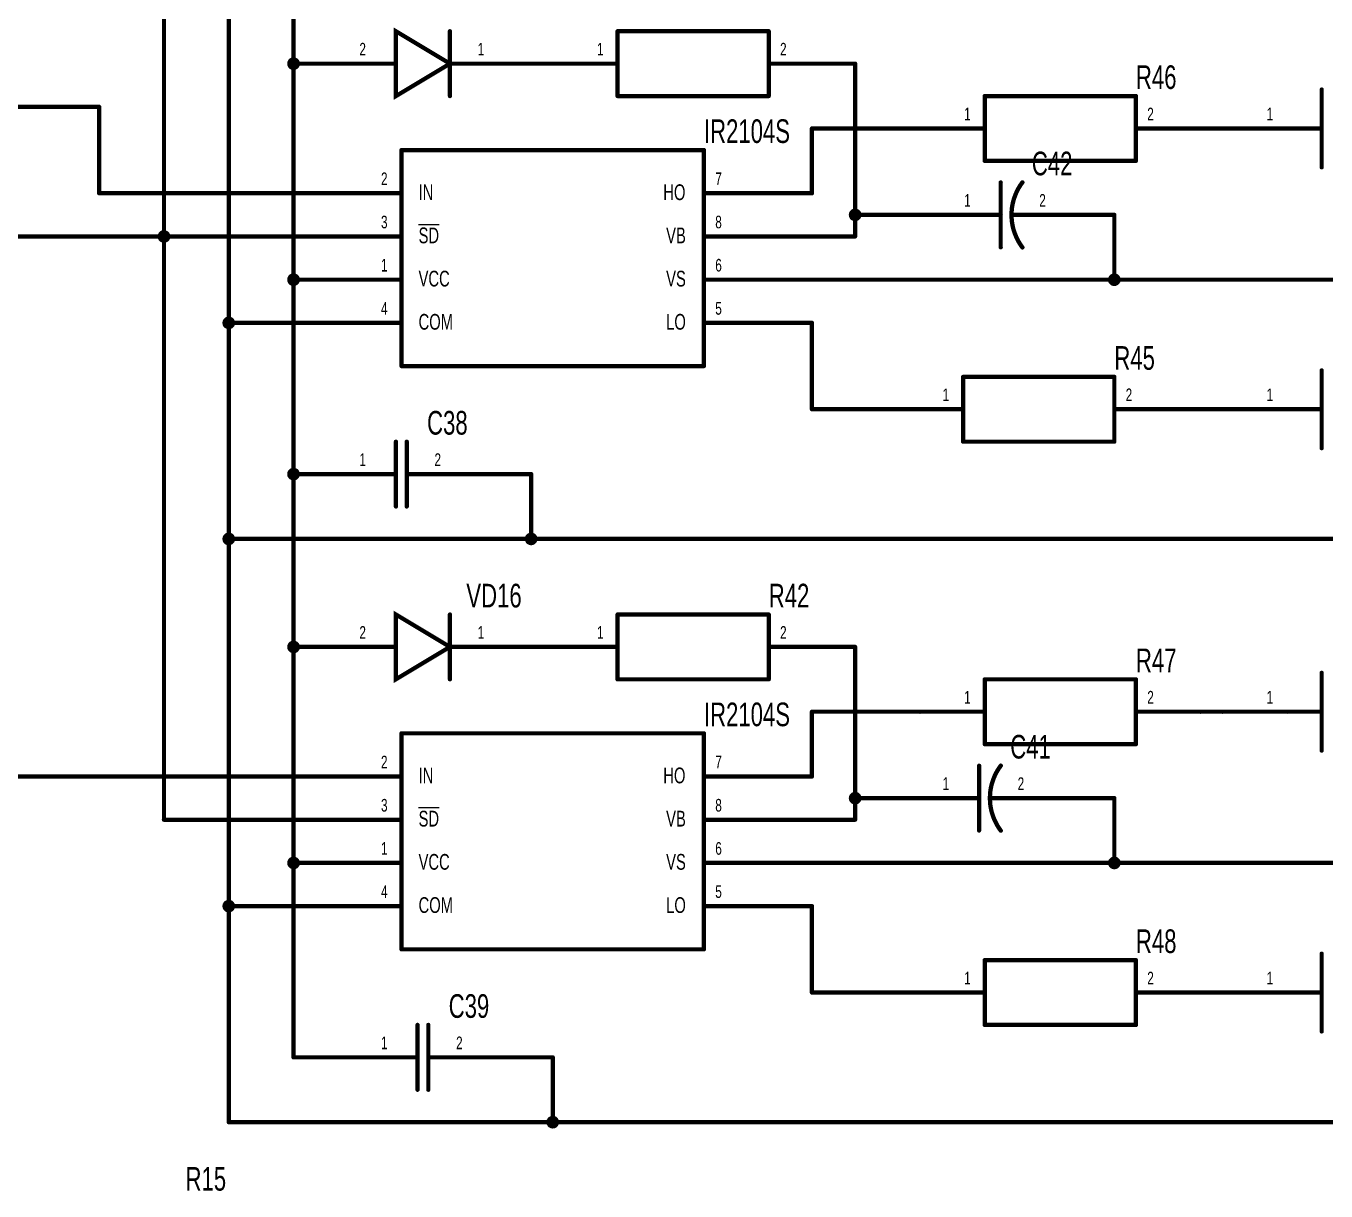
# Model space of a CAD drawing. Extents: x -4.5 to 18.4, y -0.7 to 15.5.
# Drawn here: x 9.281 to 12.29, y 4.121 to 6.818 of the extents above; entities that cross this region are included whole.
import ezdxf
from ezdxf.enums import TextEntityAlignment as Align

# ---------------------------------------------------------------- set-up
doc = ezdxf.new("R2010")
doc.units = 0
doc.header["$MEASUREMENT"] = 0
for name, color, linetype in [('Element', 253, 'Continuous'), ('Net', 50, 'Continuous'), ('Pin', 50, 'Continuous')]:
    doc.layers.add(name, color=color, linetype=linetype)

msp = doc.modelspace()

# ---------------------------------------------------------------- linework, layer by layer
at = {"layer": 'Element', "linetype": 'Continuous'}
for points, const_width in [([(10.262, 6.7304), (10.137, 6.8054), (10.137, 6.6554), (10.262, 6.7304)], 0.0098), ([(10.262, 6.6554), (10.262, 6.8054)], 0.0098), ([(10.65, 6.6554), (10.65, 6.8054)], 0.0098), ([(10.65, 6.8054), (11, 6.8054)], 0.0098), ([(11, 6.8054), (11, 6.6554)], 0.0098), ([(10.1, 6.7304), (10.137, 6.7304)], 0.0098), ([(10.262, 6.7304), (10.3, 6.7304)], 0.0098), ([(10.65, 6.6554), (11, 6.6554)], 0.0098), ([(11.5, 6.5054), (11.5, 6.6554)], 0.0098), ([(11.5, 6.6554), (11.85, 6.6554)], 0.0098), ([(11.85, 6.6554), (11.85, 6.5054)], 0.0098), ([(12.28, 6.6704), (12.28, 6.4904)], 0.0098), ([(12.2, 6.5804), (12.28, 6.5804)], 0.0098), ([(10.15, 6.0304), (10.15, 6.5304)], 0.0098), ([(10.15, 6.5304), (10.85, 6.5304)], 0.0098), ([(10.85, 6.5304), (10.85, 6.0304)], 0.0098), ([(11.5, 6.5054), (11.85, 6.5054)], 0.0098), ([(11.537, 6.3054), (11.537, 6.4554)], 0.0098), ([(11.5872, 6.4556), (11.5825, 6.449), (11.5783, 6.4421), (11.5745, 6.435), (11.5713, 6.4276), (11.5685, 6.42), (11.5661, 6.4123), (11.5643, 6.4044), (11.563, 6.3965), (11.5623, 6.3884), (11.562, 6.3804), (11.5623, 6.3723), (11.563, 6.3643), (11.5643, 6.3563), (11.5661, 6.3484), (11.5685, 6.3407), (11.5713, 6.3331), (11.5746, 6.3258), (11.5783, 6.3186), (11.5825, 6.3117), (11.5872, 6.3051)], 0.01), ([(11.5, 6.3804), (11.537, 6.3804)], 0.0098), ([(11.562, 6.3804), (11.6, 6.3804)], 0.0098), ([(10.15, 6.0304), (10.85, 6.0304)], 0.0098), ([(12.28, 6.0204), (12.28, 5.8404)], 0.0098), ([(11.45, 5.8554), (11.45, 6.0054)], 0.0098), ([(11.45, 6.0054), (11.8, 6.0054)], 0.0098), ([(11.8, 6.0054), (11.8, 5.8554)], 0.0098), ([(12.2, 5.9304), (12.28, 5.9304)], 0.0098), ([(10.137, 5.7054), (10.137, 5.8554)], 0.0098), ([(10.162, 5.7054), (10.162, 5.8554)], 0.0098), ([(11.45, 5.8554), (11.8, 5.8554)], 0.0098), ([(10.1, 5.7804), (10.137, 5.7804)], 0.0098), ([(10.162, 5.7804), (10.2, 5.7804)], 0.0098), ([(10.262, 5.3804), (10.137, 5.4554), (10.137, 5.3054), (10.262, 5.3804)], 0.0098), ([(10.262, 5.3054), (10.262, 5.4554)], 0.0098), ([(10.65, 5.3054), (10.65, 5.4554)], 0.0098), ([(10.65, 5.4554), (11, 5.4554)], 0.0098), ([(11, 5.4554), (11, 5.3054)], 0.0098), ([(10.1, 5.3804), (10.137, 5.3804)], 0.0098), ([(10.262, 5.3804), (10.3, 5.3804)], 0.0098), ([(10.65, 5.3054), (11, 5.3054)], 0.0098), ([(11.5, 5.1554), (11.5, 5.3054)], 0.0098), ([(11.5, 5.3054), (11.85, 5.3054)], 0.0098), ([(11.85, 5.3054), (11.85, 5.1554)], 0.0098), ([(12.28, 5.3204), (12.28, 5.1404)], 0.0098), ([(12.2, 5.2304), (12.28, 5.2304)], 0.0098), ([(10.15, 4.6804), (10.15, 5.1804)], 0.0098), ([(10.15, 5.1804), (10.85, 5.1804)], 0.0098), ([(10.85, 5.1804), (10.85, 4.6804)], 0.0098), ([(11.5, 5.1554), (11.85, 5.1554)], 0.0098), ([(11.487, 4.9554), (11.487, 5.1054)], 0.0098), ([(11.5372, 5.1056), (11.5325, 5.099), (11.5283, 5.0921), (11.5245, 5.085), (11.5213, 5.0776), (11.5185, 5.07), (11.5161, 5.0623), (11.5143, 5.0544), (11.513, 5.0465), (11.5123, 5.0384), (11.512, 5.0304), (11.5123, 5.0223), (11.513, 5.0143), (11.5143, 5.0063), (11.5161, 4.9984), (11.5185, 4.9907), (11.5213, 4.9831), (11.5246, 4.9758), (11.5283, 4.9686), (11.5325, 4.9617), (11.5372, 4.9551)], 0.01), ([(11.45, 5.0304), (11.487, 5.0304)], 0.0098), ([(11.512, 5.0304), (11.55, 5.0304)], 0.0098), ([(10.15, 4.6804), (10.85, 4.6804)], 0.0098), ([(12.28, 4.6704), (12.28, 4.4904)], 0.0098), ([(11.5, 4.5054), (11.5, 4.6554)], 0.0098), ([(11.5, 4.6554), (11.85, 4.6554)], 0.0098), ([(11.85, 4.6554), (11.85, 4.5054)], 0.0098), ([(12.2, 4.5804), (12.28, 4.5804)], 0.0098), ([(10.187, 4.3554), (10.187, 4.5054)], 0.0098), ([(10.212, 4.3554), (10.212, 4.5054)], 0.0098), ([(11.5, 4.5054), (11.85, 4.5054)], 0.0098), ([(10.15, 4.4304), (10.187, 4.4304)], 0.0098), ([(10.212, 4.4304), (10.25, 4.4304)], 0.0098)]:
    msp.add_lwpolyline(points, dxfattribs=dict(at, const_width=const_width))
for points, const_width in [([(10.2595, 6.8054, 1), (10.2645, 6.8054, 1), (10.2595, 6.8054, 1)], 0.0049), ([(10.6475, 6.8054, 1), (10.6525, 6.8054, 1), (10.6475, 6.8054, 1)], 0.0049), ([(10.6475, 6.8054, 1), (10.6525, 6.8054, 1), (10.6475, 6.8054, 1)], 0.0049), ([(10.9975, 6.8054, 1), (11.0025, 6.8054, 1), (10.9975, 6.8054, 1)], 0.0049), ([(10.9975, 6.8054, 1), (11.0025, 6.8054, 1), (10.9975, 6.8054, 1)], 0.0049), ([(10.0975, 6.7304, 1), (10.1025, 6.7304, 1), (10.0975, 6.7304, 1)], 0.0049), ([(10.1345, 6.7304, 1), (10.1395, 6.7304, 1), (10.1345, 6.7304, 1)], 0.0049), ([(10.2595, 6.7304, 1), (10.2645, 6.7304, 1), (10.2595, 6.7304, 1)], 0.0049), ([(10.2595, 6.7304, 1), (10.2645, 6.7304, 1), (10.2595, 6.7304, 1)], 0.0049), ([(10.2975, 6.7304, 1), (10.3025, 6.7304, 1), (10.2975, 6.7304, 1)], 0.0049), ([(10.2595, 6.6554, 1), (10.2645, 6.6554, 1), (10.2595, 6.6554, 1)], 0.0049), ([(10.6475, 6.6554, 1), (10.6525, 6.6554, 1), (10.6475, 6.6554, 1)], 0.0049), ([(10.6475, 6.6554, 1), (10.6525, 6.6554, 1), (10.6475, 6.6554, 1)], 0.0049), ([(10.9975, 6.6554, 1), (11.0025, 6.6554, 1), (10.9975, 6.6554, 1)], 0.0049), ([(10.9975, 6.6554, 1), (11.0025, 6.6554, 1), (10.9975, 6.6554, 1)], 0.0049), ([(11.4975, 6.6554, 1), (11.5025, 6.6554, 1), (11.4975, 6.6554, 1)], 0.0049), ([(11.4975, 6.6554, 1), (11.5025, 6.6554, 1), (11.4975, 6.6554, 1)], 0.0049), ([(11.8475, 6.6554, 1), (11.8525, 6.6554, 1), (11.8475, 6.6554, 1)], 0.0049), ([(11.8475, 6.6554, 1), (11.8525, 6.6554, 1), (11.8475, 6.6554, 1)], 0.0049), ([(12.2775, 6.6704, 1), (12.2825, 6.6704, 1), (12.2775, 6.6704, 1)], 0.0049), ([(12.1975, 6.5804, 1), (12.2025, 6.5804, 1), (12.1975, 6.5804, 1)], 0.0049), ([(12.2775, 6.5804, 1), (12.2825, 6.5804, 1), (12.2775, 6.5804, 1)], 0.0049), ([(10.1475, 6.5304, 1), (10.1525, 6.5304, 1), (10.1475, 6.5304, 1)], 0.0049), ([(10.1475, 6.5304, 1), (10.1525, 6.5304, 1), (10.1475, 6.5304, 1)], 0.0049), ([(10.8475, 6.5304, 1), (10.8525, 6.5304, 1), (10.8475, 6.5304, 1)], 0.0049), ([(10.8475, 6.5304, 1), (10.8525, 6.5304, 1), (10.8475, 6.5304, 1)], 0.0049), ([(11.4975, 6.5054, 1), (11.5025, 6.5054, 1), (11.4975, 6.5054, 1)], 0.0049), ([(11.4975, 6.5054, 1), (11.5025, 6.5054, 1), (11.4975, 6.5054, 1)], 0.0049), ([(11.8475, 6.5054, 1), (11.8525, 6.5054, 1), (11.8475, 6.5054, 1)], 0.0049), ([(11.8475, 6.5054, 1), (11.8525, 6.5054, 1), (11.8475, 6.5054, 1)], 0.0049), ([(12.2775, 6.4904, 1), (12.2825, 6.4904, 1), (12.2775, 6.4904, 1)], 0.0049), ([(11.5345, 6.4554, 1), (11.5395, 6.4554, 1), (11.5345, 6.4554, 1)], 0.0049), ([(11.5847, 6.4556, 1), (11.5897, 6.4556, 1), (11.5847, 6.4556, 1)], 0.005), ([(11.4975, 6.3804, 1), (11.5025, 6.3804, 1), (11.4975, 6.3804, 1)], 0.0049), ([(11.5345, 6.3804, 1), (11.5395, 6.3804, 1), (11.5345, 6.3804, 1)], 0.0049), ([(11.5595, 6.3804, 1), (11.5645, 6.3804, 1), (11.5595, 6.3804, 1)], 0.0049), ([(11.5975, 6.3804, 1), (11.6025, 6.3804, 1), (11.5975, 6.3804, 1)], 0.0049), ([(11.5345, 6.3054, 1), (11.5395, 6.3054, 1), (11.5345, 6.3054, 1)], 0.0049), ([(11.5847, 6.3051, 1), (11.5897, 6.3051, 1), (11.5847, 6.3051, 1)], 0.005), ([(10.1475, 6.0304, 1), (10.1525, 6.0304, 1), (10.1475, 6.0304, 1)], 0.0049), ([(10.1475, 6.0304, 1), (10.1525, 6.0304, 1), (10.1475, 6.0304, 1)], 0.0049), ([(10.8475, 6.0304, 1), (10.8525, 6.0304, 1), (10.8475, 6.0304, 1)], 0.0049), ([(10.8475, 6.0304, 1), (10.8525, 6.0304, 1), (10.8475, 6.0304, 1)], 0.0049), ([(12.2775, 6.0204, 1), (12.2825, 6.0204, 1), (12.2775, 6.0204, 1)], 0.0049), ([(11.4475, 6.0054, 1), (11.4525, 6.0054, 1), (11.4475, 6.0054, 1)], 0.0049), ([(11.4475, 6.0054, 1), (11.4525, 6.0054, 1), (11.4475, 6.0054, 1)], 0.0049), ([(11.7975, 6.0054, 1), (11.8025, 6.0054, 1), (11.7975, 6.0054, 1)], 0.0049), ([(11.7975, 6.0054, 1), (11.8025, 6.0054, 1), (11.7975, 6.0054, 1)], 0.0049), ([(12.1975, 5.9304, 1), (12.2025, 5.9304, 1), (12.1975, 5.9304, 1)], 0.0049), ([(12.2775, 5.9304, 1), (12.2825, 5.9304, 1), (12.2775, 5.9304, 1)], 0.0049), ([(10.1345, 5.8554, 1), (10.1395, 5.8554, 1), (10.1345, 5.8554, 1)], 0.0049), ([(10.1595, 5.8554, 1), (10.1645, 5.8554, 1), (10.1595, 5.8554, 1)], 0.0049), ([(11.4475, 5.8554, 1), (11.4525, 5.8554, 1), (11.4475, 5.8554, 1)], 0.0049), ([(11.4475, 5.8554, 1), (11.4525, 5.8554, 1), (11.4475, 5.8554, 1)], 0.0049), ([(11.7975, 5.8554, 1), (11.8025, 5.8554, 1), (11.7975, 5.8554, 1)], 0.0049), ([(11.7975, 5.8554, 1), (11.8025, 5.8554, 1), (11.7975, 5.8554, 1)], 0.0049), ([(12.2775, 5.8404, 1), (12.2825, 5.8404, 1), (12.2775, 5.8404, 1)], 0.0049), ([(10.0975, 5.7804, 1), (10.1025, 5.7804, 1), (10.0975, 5.7804, 1)], 0.0049), ([(10.1345, 5.7804, 1), (10.1395, 5.7804, 1), (10.1345, 5.7804, 1)], 0.0049), ([(10.1595, 5.7804, 1), (10.1645, 5.7804, 1), (10.1595, 5.7804, 1)], 0.0049), ([(10.1975, 5.7804, 1), (10.2025, 5.7804, 1), (10.1975, 5.7804, 1)], 0.0049), ([(10.1345, 5.7054, 1), (10.1395, 5.7054, 1), (10.1345, 5.7054, 1)], 0.0049), ([(10.1595, 5.7054, 1), (10.1645, 5.7054, 1), (10.1595, 5.7054, 1)], 0.0049), ([(10.2595, 5.4554, 1), (10.2645, 5.4554, 1), (10.2595, 5.4554, 1)], 0.0049), ([(10.6475, 5.4554, 1), (10.6525, 5.4554, 1), (10.6475, 5.4554, 1)], 0.0049), ([(10.6475, 5.4554, 1), (10.6525, 5.4554, 1), (10.6475, 5.4554, 1)], 0.0049), ([(10.9975, 5.4554, 1), (11.0025, 5.4554, 1), (10.9975, 5.4554, 1)], 0.0049), ([(10.9975, 5.4554, 1), (11.0025, 5.4554, 1), (10.9975, 5.4554, 1)], 0.0049), ([(10.0975, 5.3804, 1), (10.1025, 5.3804, 1), (10.0975, 5.3804, 1)], 0.0049), ([(10.1345, 5.3804, 1), (10.1395, 5.3804, 1), (10.1345, 5.3804, 1)], 0.0049), ([(10.2595, 5.3804, 1), (10.2645, 5.3804, 1), (10.2595, 5.3804, 1)], 0.0049), ([(10.2595, 5.3804, 1), (10.2645, 5.3804, 1), (10.2595, 5.3804, 1)], 0.0049), ([(10.2975, 5.3804, 1), (10.3025, 5.3804, 1), (10.2975, 5.3804, 1)], 0.0049), ([(10.2595, 5.3054, 1), (10.2645, 5.3054, 1), (10.2595, 5.3054, 1)], 0.0049), ([(10.6475, 5.3054, 1), (10.6525, 5.3054, 1), (10.6475, 5.3054, 1)], 0.0049), ([(10.6475, 5.3054, 1), (10.6525, 5.3054, 1), (10.6475, 5.3054, 1)], 0.0049), ([(10.9975, 5.3054, 1), (11.0025, 5.3054, 1), (10.9975, 5.3054, 1)], 0.0049), ([(10.9975, 5.3054, 1), (11.0025, 5.3054, 1), (10.9975, 5.3054, 1)], 0.0049), ([(11.4975, 5.3054, 1), (11.5025, 5.3054, 1), (11.4975, 5.3054, 1)], 0.0049), ([(11.4975, 5.3054, 1), (11.5025, 5.3054, 1), (11.4975, 5.3054, 1)], 0.0049), ([(11.8475, 5.3054, 1), (11.8525, 5.3054, 1), (11.8475, 5.3054, 1)], 0.0049), ([(11.8475, 5.3054, 1), (11.8525, 5.3054, 1), (11.8475, 5.3054, 1)], 0.0049), ([(12.2775, 5.3204, 1), (12.2825, 5.3204, 1), (12.2775, 5.3204, 1)], 0.0049), ([(12.1975, 5.2304, 1), (12.2025, 5.2304, 1), (12.1975, 5.2304, 1)], 0.0049), ([(12.2775, 5.2304, 1), (12.2825, 5.2304, 1), (12.2775, 5.2304, 1)], 0.0049), ([(10.1475, 5.1804, 1), (10.1525, 5.1804, 1), (10.1475, 5.1804, 1)], 0.0049), ([(10.1475, 5.1804, 1), (10.1525, 5.1804, 1), (10.1475, 5.1804, 1)], 0.0049), ([(10.8475, 5.1804, 1), (10.8525, 5.1804, 1), (10.8475, 5.1804, 1)], 0.0049), ([(10.8475, 5.1804, 1), (10.8525, 5.1804, 1), (10.8475, 5.1804, 1)], 0.0049), ([(11.4975, 5.1554, 1), (11.5025, 5.1554, 1), (11.4975, 5.1554, 1)], 0.0049), ([(11.4975, 5.1554, 1), (11.5025, 5.1554, 1), (11.4975, 5.1554, 1)], 0.0049), ([(11.8475, 5.1554, 1), (11.8525, 5.1554, 1), (11.8475, 5.1554, 1)], 0.0049), ([(11.8475, 5.1554, 1), (11.8525, 5.1554, 1), (11.8475, 5.1554, 1)], 0.0049), ([(12.2775, 5.1404, 1), (12.2825, 5.1404, 1), (12.2775, 5.1404, 1)], 0.0049), ([(11.4845, 5.1054, 1), (11.4895, 5.1054, 1), (11.4845, 5.1054, 1)], 0.0049), ([(11.5347, 5.1056, 1), (11.5397, 5.1056, 1), (11.5347, 5.1056, 1)], 0.005), ([(11.4475, 5.0304, 1), (11.4525, 5.0304, 1), (11.4475, 5.0304, 1)], 0.0049), ([(11.4845, 5.0304, 1), (11.4895, 5.0304, 1), (11.4845, 5.0304, 1)], 0.0049), ([(11.5095, 5.0304, 1), (11.5145, 5.0304, 1), (11.5095, 5.0304, 1)], 0.0049), ([(11.5475, 5.0304, 1), (11.5525, 5.0304, 1), (11.5475, 5.0304, 1)], 0.0049), ([(11.4845, 4.9554, 1), (11.4895, 4.9554, 1), (11.4845, 4.9554, 1)], 0.0049), ([(11.5347, 4.9551, 1), (11.5397, 4.9551, 1), (11.5347, 4.9551, 1)], 0.005), ([(10.1475, 4.6804, 1), (10.1525, 4.6804, 1), (10.1475, 4.6804, 1)], 0.0049), ([(10.1475, 4.6804, 1), (10.1525, 4.6804, 1), (10.1475, 4.6804, 1)], 0.0049), ([(10.8475, 4.6804, 1), (10.8525, 4.6804, 1), (10.8475, 4.6804, 1)], 0.0049), ([(10.8475, 4.6804, 1), (10.8525, 4.6804, 1), (10.8475, 4.6804, 1)], 0.0049), ([(12.2775, 4.6704, 1), (12.2825, 4.6704, 1), (12.2775, 4.6704, 1)], 0.0049), ([(11.4975, 4.6554, 1), (11.5025, 4.6554, 1), (11.4975, 4.6554, 1)], 0.0049), ([(11.4975, 4.6554, 1), (11.5025, 4.6554, 1), (11.4975, 4.6554, 1)], 0.0049), ([(11.8475, 4.6554, 1), (11.8525, 4.6554, 1), (11.8475, 4.6554, 1)], 0.0049), ([(11.8475, 4.6554, 1), (11.8525, 4.6554, 1), (11.8475, 4.6554, 1)], 0.0049), ([(12.1975, 4.5804, 1), (12.2025, 4.5804, 1), (12.1975, 4.5804, 1)], 0.0049), ([(12.2775, 4.5804, 1), (12.2825, 4.5804, 1), (12.2775, 4.5804, 1)], 0.0049), ([(10.1845, 4.5054, 1), (10.1895, 4.5054, 1), (10.1845, 4.5054, 1)], 0.0049), ([(10.2095, 4.5054, 1), (10.2145, 4.5054, 1), (10.2095, 4.5054, 1)], 0.0049), ([(11.4975, 4.5054, 1), (11.5025, 4.5054, 1), (11.4975, 4.5054, 1)], 0.0049), ([(11.4975, 4.5054, 1), (11.5025, 4.5054, 1), (11.4975, 4.5054, 1)], 0.0049), ([(11.8475, 4.5054, 1), (11.8525, 4.5054, 1), (11.8475, 4.5054, 1)], 0.0049), ([(11.8475, 4.5054, 1), (11.8525, 4.5054, 1), (11.8475, 4.5054, 1)], 0.0049), ([(12.2775, 4.4904, 1), (12.2825, 4.4904, 1), (12.2775, 4.4904, 1)], 0.0049), ([(10.1475, 4.4304, 1), (10.1525, 4.4304, 1), (10.1475, 4.4304, 1)], 0.0049), ([(10.1845, 4.4304, 1), (10.1895, 4.4304, 1), (10.1845, 4.4304, 1)], 0.0049), ([(10.2095, 4.4304, 1), (10.2145, 4.4304, 1), (10.2095, 4.4304, 1)], 0.0049), ([(10.2475, 4.4304, 1), (10.2525, 4.4304, 1), (10.2475, 4.4304, 1)], 0.0049), ([(10.1845, 4.3554, 1), (10.1895, 4.3554, 1), (10.1845, 4.3554, 1)], 0.0049), ([(10.2095, 4.3554, 1), (10.2145, 4.3554, 1), (10.2095, 4.3554, 1)], 0.0049)]:
    msp.add_lwpolyline(points, format="xyb", dxfattribs=dict(at, const_width=const_width))
at = {"layer": 'Net', "linetype": 'Continuous', "const_width": 0.0098}
for points in [[(9.6, 6.3304), (9.6, 7.7304)], [(9.9, 7.6304), (9.9, 6.2304)], [(9.75, 6.1304), (9.75, 7.5304)], [(9.8902, 6.7304), (9.8906, 6.7273), (9.892, 6.7246), (9.8942, 6.7224), (9.897, 6.721), (9.9, 6.7205), (9.903, 6.721), (9.9058, 6.7224), (9.908, 6.7246), (9.9094, 6.7273), (9.9098, 6.7304), (9.9094, 6.7334), (9.908, 6.7361), (9.9058, 6.7383), (9.903, 6.7397), (9.9, 6.7402), (9.897, 6.7397), (9.8942, 6.7383), (9.892, 6.7361), (9.8906, 6.7334), (9.8902, 6.7304)], [(9.95, 6.7304), (9.9, 6.7304)], [(10.45, 6.7304), (10.5, 6.7304)], [(11.2, 6.7304), (11.15, 6.7304)], [(11.2, 6.3804), (11.2, 6.7304)], [(8.5, 6.6304), (9.45, 6.6304)], [(9.45, 6.6304), (9.45, 6.4304)], [(11.1, 6.4304), (11.1, 6.5804)], [(11.1, 6.5804), (11.35, 6.5804)], [(12.05, 6.5804), (12, 6.5804)], [(9.45, 6.4304), (10, 6.4304)], [(11, 6.4304), (11.1, 6.4304)], [(11.1902, 6.3804), (11.1906, 6.3773), (11.192, 6.3746), (11.1942, 6.3724), (11.197, 6.371), (11.2, 6.3705), (11.203, 6.371), (11.2058, 6.3724), (11.208, 6.3746), (11.2094, 6.3773), (11.2098, 6.3804), (11.2094, 6.3834), (11.208, 6.3861), (11.2058, 6.3883), (11.203, 6.3897), (11.2, 6.3902), (11.197, 6.3897), (11.1942, 6.3883), (11.192, 6.3861), (11.1906, 6.3834), (11.1902, 6.3804)], [(11.2, 6.3304), (11.2, 6.3804)], [(11.2, 6.3804), (11.35, 6.3804)], [(11.75, 6.3804), (11.8, 6.3804)], [(11.8, 6.3804), (11.8, 6.2304)], [(9.6, 6.3304), (7.9, 6.3304)], [(9.5902, 6.3304), (9.5906, 6.3273), (9.592, 6.3246), (9.5942, 6.3224), (9.597, 6.321), (9.6, 6.3205), (9.603, 6.321), (9.6058, 6.3224), (9.608, 6.3246), (9.6094, 6.3273), (9.6098, 6.3304), (9.6094, 6.3334), (9.608, 6.3361), (9.6058, 6.3383), (9.603, 6.3397), (9.6, 6.3402), (9.597, 6.3397), (9.5942, 6.3383), (9.592, 6.3361), (9.5906, 6.3334), (9.5902, 6.3304)], [(9.5902, 6.3304), (9.5906, 6.3273), (9.592, 6.3246), (9.5942, 6.3224), (9.597, 6.321), (9.6, 6.3205), (9.603, 6.321), (9.6058, 6.3224), (9.608, 6.3246), (9.6094, 6.3273), (9.6098, 6.3304), (9.6094, 6.3334), (9.608, 6.3361), (9.6058, 6.3383), (9.603, 6.3397), (9.6, 6.3402), (9.597, 6.3397), (9.5942, 6.3383), (9.592, 6.3361), (9.5906, 6.3334), (9.5902, 6.3304)], [(10, 6.3304), (9.6, 6.3304)], [(9.6, 4.9804), (9.6, 6.3304)], [(9.6, 6.3304), (9.6, 6.3304)], [(9.6, 6.3304), (9.6, 6.3304)], [(11, 6.3304), (11.2, 6.3304)], [(9.8902, 6.2304), (9.8906, 6.2273), (9.892, 6.2246), (9.8942, 6.2224), (9.897, 6.221), (9.9, 6.2205), (9.903, 6.221), (9.9058, 6.2224), (9.908, 6.2246), (9.9094, 6.2273), (9.9098, 6.2304), (9.9094, 6.2334), (9.908, 6.2361), (9.9058, 6.2383), (9.903, 6.2397), (9.9, 6.2402), (9.897, 6.2397), (9.8942, 6.2383), (9.892, 6.2361), (9.8906, 6.2334), (9.8902, 6.2304)], [(9.9, 4.8804), (9.9, 6.2304)], [(9.9, 6.2304), (10, 6.2304)], [(13, 6.2304), (11, 6.2304)], [(11.7902, 6.2304), (11.7906, 6.2273), (11.792, 6.2246), (11.7942, 6.2224), (11.797, 6.221), (11.8, 6.2205), (11.803, 6.221), (11.8058, 6.2224), (11.808, 6.2246), (11.8094, 6.2273), (11.8098, 6.2304), (11.8094, 6.2334), (11.808, 6.2361), (11.8058, 6.2383), (11.803, 6.2397), (11.8, 6.2402), (11.797, 6.2397), (11.7942, 6.2383), (11.792, 6.2361), (11.7906, 6.2334), (11.7902, 6.2304)], [(9.7402, 6.1304), (9.7406, 6.1273), (9.742, 6.1246), (9.7442, 6.1224), (9.747, 6.121), (9.75, 6.1205), (9.753, 6.121), (9.7558, 6.1224), (9.758, 6.1246), (9.7594, 6.1273), (9.7598, 6.1304), (9.7594, 6.1334), (9.758, 6.1361), (9.7558, 6.1383), (9.753, 6.1397), (9.75, 6.1402), (9.747, 6.1397), (9.7442, 6.1383), (9.742, 6.1361), (9.7406, 6.1334), (9.7402, 6.1304)], [(10, 6.1304), (9.75, 6.1304)], [(9.75, 4.7804), (9.75, 6.1304)], [(11, 6.1304), (11.1, 6.1304)], [(11.1, 6.1304), (11.1, 5.9304)], [(11.1, 5.9304), (11.3, 5.9304)], [(12.05, 5.9304), (11.95, 5.9304)], [(9.8902, 5.7804), (9.8906, 5.7773), (9.892, 5.7746), (9.8942, 5.7724), (9.897, 5.771), (9.9, 5.7705), (9.903, 5.771), (9.9058, 5.7724), (9.908, 5.7746), (9.9094, 5.7773), (9.9098, 5.7804), (9.9094, 5.7834), (9.908, 5.7861), (9.9058, 5.7883), (9.903, 5.7897), (9.9, 5.7902), (9.897, 5.7897), (9.8942, 5.7883), (9.892, 5.7861), (9.8906, 5.7834), (9.8902, 5.7804)], [(9.95, 5.7804), (9.9, 5.7804)], [(10.35, 5.7804), (10.45, 5.7804)], [(10.45, 5.7804), (10.45, 5.6304)], [(9.7402, 5.6304), (9.7406, 5.6273), (9.742, 5.6246), (9.7442, 5.6224), (9.747, 5.621), (9.75, 5.6205), (9.753, 5.621), (9.7558, 5.6224), (9.758, 5.6246), (9.7594, 5.6273), (9.7598, 5.6304), (9.7594, 5.6334), (9.758, 5.6361), (9.7558, 5.6383), (9.753, 5.6397), (9.75, 5.6402), (9.747, 5.6397), (9.7442, 5.6383), (9.742, 5.6361), (9.7406, 5.6334), (9.7402, 5.6304)], [(12.4, 5.6304), (9.75, 5.6304)], [(10.4402, 5.6304), (10.4406, 5.6273), (10.442, 5.6246), (10.4442, 5.6224), (10.447, 5.621), (10.45, 5.6205), (10.453, 5.621), (10.4558, 5.6224), (10.458, 5.6246), (10.4594, 5.6273), (10.4598, 5.6304), (10.4594, 5.6334), (10.458, 5.6361), (10.4558, 5.6383), (10.453, 5.6397), (10.45, 5.6402), (10.447, 5.6397), (10.4442, 5.6383), (10.442, 5.6361), (10.4406, 5.6334), (10.4402, 5.6304)], [(9.8902, 5.3804), (9.8906, 5.3773), (9.892, 5.3746), (9.8942, 5.3724), (9.897, 5.371), (9.9, 5.3705), (9.903, 5.371), (9.9058, 5.3724), (9.908, 5.3746), (9.9094, 5.3773), (9.9098, 5.3804), (9.9094, 5.3834), (9.908, 5.3861), (9.9058, 5.3883), (9.903, 5.3897), (9.9, 5.3902), (9.897, 5.3897), (9.8942, 5.3883), (9.892, 5.3861), (9.8906, 5.3834), (9.8902, 5.3804)], [(9.95, 5.3804), (9.9, 5.3804)], [(10.45, 5.3804), (10.5, 5.3804)], [(11.2, 5.3804), (11.15, 5.3804)], [(11.2, 5.0304), (11.2, 5.3804)], [(11.1, 5.0804), (11.1, 5.2304)], [(11.1, 5.2304), (11.35, 5.2304)], [(12.05, 5.2304), (12, 5.2304)], [(8.5, 5.0804), (10, 5.0804)], [(11, 5.0804), (11.1, 5.0804)], [(11.1902, 5.0304), (11.1906, 5.0273), (11.192, 5.0246), (11.1942, 5.0224), (11.197, 5.021), (11.2, 5.0205), (11.203, 5.021), (11.2058, 5.0224), (11.208, 5.0246), (11.2094, 5.0273), (11.2098, 5.0304), (11.2094, 5.0334), (11.208, 5.0361), (11.2058, 5.0383), (11.203, 5.0397), (11.2, 5.0402), (11.197, 5.0397), (11.1942, 5.0383), (11.192, 5.0361), (11.1906, 5.0334), (11.1902, 5.0304)], [(11.2, 4.9804), (11.2, 5.0304)], [(11.2, 5.0304), (11.3, 5.0304)], [(11.2, 5.0304), (11.2, 5.0304)], [(11.7, 5.0304), (11.8, 5.0304)], [(11.8, 5.0304), (11.8, 4.8804)], [(10, 4.9804), (9.6, 4.9804)], [(11, 4.9804), (11.2, 4.9804)], [(9.8902, 4.8804), (9.8906, 4.8773), (9.892, 4.8746), (9.8942, 4.8724), (9.897, 4.871), (9.9, 4.8705), (9.903, 4.871), (9.9058, 4.8724), (9.908, 4.8746), (9.9094, 4.8773), (9.9098, 4.8804), (9.9094, 4.8834), (9.908, 4.8861), (9.9058, 4.8883), (9.903, 4.8897), (9.9, 4.8902), (9.897, 4.8897), (9.8942, 4.8883), (9.892, 4.8861), (9.8906, 4.8834), (9.8902, 4.8804)], [(10, 4.8804), (9.9, 4.8804)], [(9.9, 4.4304), (9.9, 4.8804)], [(12.4, 4.8804), (11, 4.8804)], [(11.7902, 4.8804), (11.7906, 4.8773), (11.792, 4.8746), (11.7942, 4.8724), (11.797, 4.871), (11.8, 4.8705), (11.803, 4.871), (11.8058, 4.8724), (11.808, 4.8746), (11.8094, 4.8773), (11.8098, 4.8804), (11.8094, 4.8834), (11.808, 4.8861), (11.8058, 4.8883), (11.803, 4.8897), (11.8, 4.8902), (11.797, 4.8897), (11.7942, 4.8883), (11.792, 4.8861), (11.7906, 4.8834), (11.7902, 4.8804)], [(9.7402, 4.7804), (9.7406, 4.7773), (9.742, 4.7746), (9.7442, 4.7724), (9.747, 4.771), (9.75, 4.7705), (9.753, 4.771), (9.7558, 4.7724), (9.758, 4.7746), (9.7594, 4.7773), (9.7598, 4.7804), (9.7594, 4.7834), (9.758, 4.7861), (9.7558, 4.7883), (9.753, 4.7897), (9.75, 4.7902), (9.747, 4.7897), (9.7442, 4.7883), (9.742, 4.7861), (9.7406, 4.7834), (9.7402, 4.7804)], [(10, 4.7804), (9.75, 4.7804)], [(9.75, 4.2804), (9.75, 4.7804)], [(11, 4.7804), (11.1, 4.7804)], [(11.1, 4.7804), (11.1, 4.5804)], [(11.1, 4.5804), (11.35, 4.5804)], [(12.05, 4.5804), (12, 4.5804)], [(10, 4.4304), (9.9, 4.4304)], [(10.4, 4.4304), (10.5, 4.4304)], [(10.5, 4.4304), (10.5, 4.2804)], [(12.4, 4.2804), (9.75, 4.2804)], [(10.4902, 4.2804), (10.4906, 4.2773), (10.492, 4.2746), (10.4942, 4.2724), (10.497, 4.271), (10.5, 4.2705), (10.503, 4.271), (10.5058, 4.2724), (10.508, 4.2746), (10.5094, 4.2773), (10.5098, 4.2804), (10.5094, 4.2834), (10.508, 4.2861), (10.5058, 4.2883), (10.503, 4.2897), (10.5, 4.2902), (10.497, 4.2897), (10.4942, 4.2883), (10.492, 4.2861), (10.4906, 4.2834), (10.4902, 4.2804)]]:
    msp.add_lwpolyline(points, dxfattribs=at)
at = {"layer": 'Net', "linetype": 'Continuous', "const_width": 0.0049}
for points in [[(9.8877, 6.7304, 1), (9.8926, 6.7304, 1), (9.8877, 6.7304, 1)], [(9.8975, 6.7304, 1), (9.9025, 6.7304, 1), (9.8975, 6.7304, 1)], [(9.9475, 6.7304, 1), (9.9525, 6.7304, 1), (9.9475, 6.7304, 1)], [(10.4475, 6.7304, 1), (10.4525, 6.7304, 1), (10.4475, 6.7304, 1)], [(10.4975, 6.7304, 1), (10.5025, 6.7304, 1), (10.4975, 6.7304, 1)], [(11.1475, 6.7304, 1), (11.1525, 6.7304, 1), (11.1475, 6.7304, 1)], [(11.1975, 6.7304, 1), (11.2025, 6.7304, 1), (11.1975, 6.7304, 1)], [(11.1975, 6.7304, 1), (11.2025, 6.7304, 1), (11.1975, 6.7304, 1)], [(9.4475, 6.6304, 1), (9.4525, 6.6304, 1), (9.4475, 6.6304, 1)], [(9.4475, 6.6304, 1), (9.4525, 6.6304, 1), (9.4475, 6.6304, 1)], [(11.0975, 6.5804, 1), (11.1025, 6.5804, 1), (11.0975, 6.5804, 1)], [(11.0975, 6.5804, 1), (11.1025, 6.5804, 1), (11.0975, 6.5804, 1)], [(11.3475, 6.5804, 1), (11.3525, 6.5804, 1), (11.3475, 6.5804, 1)], [(11.9975, 6.5804, 1), (12.0025, 6.5804, 1), (11.9975, 6.5804, 1)], [(12.0475, 6.5804, 1), (12.0525, 6.5804, 1), (12.0475, 6.5804, 1)], [(9.4475, 6.4304, 1), (9.4525, 6.4304, 1), (9.4475, 6.4304, 1)], [(9.4475, 6.4304, 1), (9.4525, 6.4304, 1), (9.4475, 6.4304, 1)], [(9.9975, 6.4304, 1), (10.0025, 6.4304, 1), (9.9975, 6.4304, 1)], [(10.9975, 6.4304, 1), (11.0025, 6.4304, 1), (10.9975, 6.4304, 1)], [(11.0975, 6.4304, 1), (11.1025, 6.4304, 1), (11.0975, 6.4304, 1)], [(11.0975, 6.4304, 1), (11.1025, 6.4304, 1), (11.0975, 6.4304, 1)], [(11.1877, 6.3804, 1), (11.1926, 6.3804, 1), (11.1877, 6.3804, 1)], [(11.1975, 6.3804, 1), (11.2025, 6.3804, 1), (11.1975, 6.3804, 1)], [(11.1975, 6.3804, 1), (11.2025, 6.3804, 1), (11.1975, 6.3804, 1)], [(11.1975, 6.3804, 1), (11.2025, 6.3804, 1), (11.1975, 6.3804, 1)], [(11.3475, 6.3804, 1), (11.3525, 6.3804, 1), (11.3475, 6.3804, 1)], [(11.7475, 6.3804, 1), (11.7525, 6.3804, 1), (11.7475, 6.3804, 1)], [(11.7975, 6.3804, 1), (11.8025, 6.3804, 1), (11.7975, 6.3804, 1)], [(11.7975, 6.3804, 1), (11.8025, 6.3804, 1), (11.7975, 6.3804, 1)], [(9.5877, 6.3304, 1), (9.5926, 6.3304, 1), (9.5877, 6.3304, 1)], [(9.5877, 6.3304, 1), (9.5926, 6.3304, 1), (9.5877, 6.3304, 1)], [(9.5975, 6.3304, 1), (9.6025, 6.3304, 1), (9.5975, 6.3304, 1)], [(9.5975, 6.3304, 1), (9.6025, 6.3304, 1), (9.5975, 6.3304, 1)], [(9.5975, 6.3304, 1), (9.6025, 6.3304, 1), (9.5975, 6.3304, 1)], [(9.5975, 6.3304, 1), (9.6025, 6.3304, 1), (9.5975, 6.3304, 1)], [(9.5975, 6.3304, 1), (9.6025, 6.3304, 1), (9.5975, 6.3304, 1)], [(9.5975, 6.3304, 1), (9.6025, 6.3304, 1), (9.5975, 6.3304, 1)], [(9.9975, 6.3304, 1), (10.0025, 6.3304, 1), (9.9975, 6.3304, 1)], [(10.9975, 6.3304, 1), (11.0025, 6.3304, 1), (10.9975, 6.3304, 1)], [(11.1975, 6.3304, 1), (11.2025, 6.3304, 1), (11.1975, 6.3304, 1)], [(11.1975, 6.3304, 1), (11.2025, 6.3304, 1), (11.1975, 6.3304, 1)], [(9.8877, 6.2304, 1), (9.8926, 6.2304, 1), (9.8877, 6.2304, 1)], [(9.8975, 6.2304, 1), (9.9025, 6.2304, 1), (9.8975, 6.2304, 1)], [(9.8975, 6.2304, 1), (9.9025, 6.2304, 1), (9.8975, 6.2304, 1)], [(9.8975, 6.2304, 1), (9.9025, 6.2304, 1), (9.8975, 6.2304, 1)], [(9.9975, 6.2304, 1), (10.0025, 6.2304, 1), (9.9975, 6.2304, 1)], [(10.9975, 6.2304, 1), (11.0025, 6.2304, 1), (10.9975, 6.2304, 1)], [(11.7877, 6.2304, 1), (11.7926, 6.2304, 1), (11.7877, 6.2304, 1)], [(11.7975, 6.2304, 1), (11.8025, 6.2304, 1), (11.7975, 6.2304, 1)], [(9.7377, 6.1304, 1), (9.7426, 6.1304, 1), (9.7377, 6.1304, 1)], [(9.7475, 6.1304, 1), (9.7525, 6.1304, 1), (9.7475, 6.1304, 1)], [(9.7475, 6.1304, 1), (9.7525, 6.1304, 1), (9.7475, 6.1304, 1)], [(9.7475, 6.1304, 1), (9.7525, 6.1304, 1), (9.7475, 6.1304, 1)], [(9.9975, 6.1304, 1), (10.0025, 6.1304, 1), (9.9975, 6.1304, 1)], [(10.9975, 6.1304, 1), (11.0025, 6.1304, 1), (10.9975, 6.1304, 1)], [(11.0975, 6.1304, 1), (11.1025, 6.1304, 1), (11.0975, 6.1304, 1)], [(11.0975, 6.1304, 1), (11.1025, 6.1304, 1), (11.0975, 6.1304, 1)], [(11.0975, 5.9304, 1), (11.1025, 5.9304, 1), (11.0975, 5.9304, 1)], [(11.0975, 5.9304, 1), (11.1025, 5.9304, 1), (11.0975, 5.9304, 1)], [(11.2975, 5.9304, 1), (11.3025, 5.9304, 1), (11.2975, 5.9304, 1)], [(11.9475, 5.9304, 1), (11.9525, 5.9304, 1), (11.9475, 5.9304, 1)], [(12.0475, 5.9304, 1), (12.0525, 5.9304, 1), (12.0475, 5.9304, 1)], [(9.8877, 5.7804, 1), (9.8926, 5.7804, 1), (9.8877, 5.7804, 1)], [(9.8975, 5.7804, 1), (9.9025, 5.7804, 1), (9.8975, 5.7804, 1)], [(9.9475, 5.7804, 1), (9.9525, 5.7804, 1), (9.9475, 5.7804, 1)], [(10.3475, 5.7804, 1), (10.3525, 5.7804, 1), (10.3475, 5.7804, 1)], [(10.4475, 5.7804, 1), (10.4525, 5.7804, 1), (10.4475, 5.7804, 1)], [(10.4475, 5.7804, 1), (10.4525, 5.7804, 1), (10.4475, 5.7804, 1)], [(9.7377, 5.6304, 1), (9.7426, 5.6304, 1), (9.7377, 5.6304, 1)], [(9.7475, 5.6304, 1), (9.7525, 5.6304, 1), (9.7475, 5.6304, 1)], [(10.4377, 5.6304, 1), (10.4426, 5.6304, 1), (10.4377, 5.6304, 1)], [(10.4475, 5.6304, 1), (10.4525, 5.6304, 1), (10.4475, 5.6304, 1)], [(9.8877, 5.3804, 1), (9.8926, 5.3804, 1), (9.8877, 5.3804, 1)], [(9.8975, 5.3804, 1), (9.9025, 5.3804, 1), (9.8975, 5.3804, 1)], [(9.9475, 5.3804, 1), (9.9525, 5.3804, 1), (9.9475, 5.3804, 1)], [(10.4475, 5.3804, 1), (10.4525, 5.3804, 1), (10.4475, 5.3804, 1)], [(10.4975, 5.3804, 1), (10.5025, 5.3804, 1), (10.4975, 5.3804, 1)], [(11.1475, 5.3804, 1), (11.1525, 5.3804, 1), (11.1475, 5.3804, 1)], [(11.1975, 5.3804, 1), (11.2025, 5.3804, 1), (11.1975, 5.3804, 1)], [(11.1975, 5.3804, 1), (11.2025, 5.3804, 1), (11.1975, 5.3804, 1)], [(11.0975, 5.2304, 1), (11.1025, 5.2304, 1), (11.0975, 5.2304, 1)], [(11.0975, 5.2304, 1), (11.1025, 5.2304, 1), (11.0975, 5.2304, 1)], [(11.3475, 5.2304, 1), (11.3525, 5.2304, 1), (11.3475, 5.2304, 1)], [(11.9975, 5.2304, 1), (12.0025, 5.2304, 1), (11.9975, 5.2304, 1)], [(12.0475, 5.2304, 1), (12.0525, 5.2304, 1), (12.0475, 5.2304, 1)], [(9.9975, 5.0804, 1), (10.0025, 5.0804, 1), (9.9975, 5.0804, 1)], [(10.9975, 5.0804, 1), (11.0025, 5.0804, 1), (10.9975, 5.0804, 1)], [(11.0975, 5.0804, 1), (11.1025, 5.0804, 1), (11.0975, 5.0804, 1)], [(11.0975, 5.0804, 1), (11.1025, 5.0804, 1), (11.0975, 5.0804, 1)], [(11.1877, 5.0304, 1), (11.1926, 5.0304, 1), (11.1877, 5.0304, 1)], [(11.1975, 5.0304, 1), (11.2025, 5.0304, 1), (11.1975, 5.0304, 1)], [(11.1975, 5.0304, 1), (11.2025, 5.0304, 1), (11.1975, 5.0304, 1)], [(11.1975, 5.0304, 1), (11.2025, 5.0304, 1), (11.1975, 5.0304, 1)], [(11.1975, 5.0304, 1), (11.2025, 5.0304, 1), (11.1975, 5.0304, 1)], [(11.2975, 5.0304, 1), (11.3025, 5.0304, 1), (11.2975, 5.0304, 1)], [(11.6975, 5.0304, 1), (11.7025, 5.0304, 1), (11.6975, 5.0304, 1)], [(11.7975, 5.0304, 1), (11.8025, 5.0304, 1), (11.7975, 5.0304, 1)], [(11.7975, 5.0304, 1), (11.8025, 5.0304, 1), (11.7975, 5.0304, 1)], [(9.5975, 4.9804, 1), (9.6025, 4.9804, 1), (9.5975, 4.9804, 1)], [(9.5975, 4.9804, 1), (9.6025, 4.9804, 1), (9.5975, 4.9804, 1)], [(9.9975, 4.9804, 1), (10.0025, 4.9804, 1), (9.9975, 4.9804, 1)], [(10.9975, 4.9804, 1), (11.0025, 4.9804, 1), (10.9975, 4.9804, 1)], [(11.1975, 4.9804, 1), (11.2025, 4.9804, 1), (11.1975, 4.9804, 1)], [(11.1975, 4.9804, 1), (11.2025, 4.9804, 1), (11.1975, 4.9804, 1)], [(9.8877, 4.8804, 1), (9.8926, 4.8804, 1), (9.8877, 4.8804, 1)], [(9.8975, 4.8804, 1), (9.9025, 4.8804, 1), (9.8975, 4.8804, 1)], [(9.8975, 4.8804, 1), (9.9025, 4.8804, 1), (9.8975, 4.8804, 1)], [(9.8975, 4.8804, 1), (9.9025, 4.8804, 1), (9.8975, 4.8804, 1)], [(9.9975, 4.8804, 1), (10.0025, 4.8804, 1), (9.9975, 4.8804, 1)], [(10.9975, 4.8804, 1), (11.0025, 4.8804, 1), (10.9975, 4.8804, 1)], [(11.7877, 4.8804, 1), (11.7926, 4.8804, 1), (11.7877, 4.8804, 1)], [(11.7975, 4.8804, 1), (11.8025, 4.8804, 1), (11.7975, 4.8804, 1)], [(9.7377, 4.7804, 1), (9.7426, 4.7804, 1), (9.7377, 4.7804, 1)], [(9.7475, 4.7804, 1), (9.7525, 4.7804, 1), (9.7475, 4.7804, 1)], [(9.7475, 4.7804, 1), (9.7525, 4.7804, 1), (9.7475, 4.7804, 1)], [(9.7475, 4.7804, 1), (9.7525, 4.7804, 1), (9.7475, 4.7804, 1)], [(9.9975, 4.7804, 1), (10.0025, 4.7804, 1), (9.9975, 4.7804, 1)], [(10.9975, 4.7804, 1), (11.0025, 4.7804, 1), (10.9975, 4.7804, 1)], [(11.0975, 4.7804, 1), (11.1025, 4.7804, 1), (11.0975, 4.7804, 1)], [(11.0975, 4.7804, 1), (11.1025, 4.7804, 1), (11.0975, 4.7804, 1)], [(11.0975, 4.5804, 1), (11.1025, 4.5804, 1), (11.0975, 4.5804, 1)], [(11.0975, 4.5804, 1), (11.1025, 4.5804, 1), (11.0975, 4.5804, 1)], [(11.3475, 4.5804, 1), (11.3525, 4.5804, 1), (11.3475, 4.5804, 1)], [(11.9975, 4.5804, 1), (12.0025, 4.5804, 1), (11.9975, 4.5804, 1)], [(12.0475, 4.5804, 1), (12.0525, 4.5804, 1), (12.0475, 4.5804, 1)], [(9.8975, 4.4304, 1), (9.9025, 4.4304, 1), (9.8975, 4.4304, 1)], [(9.8975, 4.4304, 1), (9.9025, 4.4304, 1), (9.8975, 4.4304, 1)], [(9.9975, 4.4304, 1), (10.0025, 4.4304, 1), (9.9975, 4.4304, 1)], [(10.3975, 4.4304, 1), (10.4025, 4.4304, 1), (10.3975, 4.4304, 1)], [(10.4975, 4.4304, 1), (10.5025, 4.4304, 1), (10.4975, 4.4304, 1)], [(10.4975, 4.4304, 1), (10.5025, 4.4304, 1), (10.4975, 4.4304, 1)], [(9.7475, 4.2804, 1), (9.7525, 4.2804, 1), (9.7475, 4.2804, 1)], [(9.7475, 4.2804, 1), (9.7525, 4.2804, 1), (9.7475, 4.2804, 1)], [(10.4877, 4.2804, 1), (10.4926, 4.2804, 1), (10.4877, 4.2804, 1)], [(10.4975, 4.2804, 1), (10.5025, 4.2804, 1), (10.4975, 4.2804, 1)]]:
    msp.add_lwpolyline(points, format="xyb", dxfattribs=at)
at = {"layer": 'Pin', "linetype": 'Continuous', "const_width": 0.0049}
for points in [[(9.9475, 6.7304, 1), (9.9525, 6.7304, 1), (9.9475, 6.7304, 1)], [(10.0975, 6.7304, 1), (10.1025, 6.7304, 1), (10.0975, 6.7304, 1)], [(10.2975, 6.7304, 1), (10.3025, 6.7304, 1), (10.2975, 6.7304, 1)], [(10.4475, 6.7304, 1), (10.4525, 6.7304, 1), (10.4475, 6.7304, 1)], [(10.4975, 6.7304, 1), (10.5025, 6.7304, 1), (10.4975, 6.7304, 1)], [(10.6475, 6.7304, 1), (10.6525, 6.7304, 1), (10.6475, 6.7304, 1)], [(10.9975, 6.7304, 1), (11.0025, 6.7304, 1), (10.9975, 6.7304, 1)], [(11.1475, 6.7304, 1), (11.1525, 6.7304, 1), (11.1475, 6.7304, 1)], [(11.3475, 6.5804, 1), (11.3525, 6.5804, 1), (11.3475, 6.5804, 1)], [(11.4975, 6.5804, 1), (11.5025, 6.5804, 1), (11.4975, 6.5804, 1)], [(11.8475, 6.5804, 1), (11.8525, 6.5804, 1), (11.8475, 6.5804, 1)], [(11.9975, 6.5804, 1), (12.0025, 6.5804, 1), (11.9975, 6.5804, 1)], [(12.0475, 6.5804, 1), (12.0525, 6.5804, 1), (12.0475, 6.5804, 1)], [(12.1975, 6.5804, 1), (12.2025, 6.5804, 1), (12.1975, 6.5804, 1)], [(9.9975, 6.4304, 1), (10.0025, 6.4304, 1), (9.9975, 6.4304, 1)], [(10.1475, 6.4304, 1), (10.1525, 6.4304, 1), (10.1475, 6.4304, 1)], [(10.8475, 6.4304, 1), (10.8525, 6.4304, 1), (10.8475, 6.4304, 1)], [(10.9975, 6.4304, 1), (11.0025, 6.4304, 1), (10.9975, 6.4304, 1)], [(11.3475, 6.3804, 1), (11.3525, 6.3804, 1), (11.3475, 6.3804, 1)], [(11.4975, 6.3804, 1), (11.5025, 6.3804, 1), (11.4975, 6.3804, 1)], [(11.5975, 6.3804, 1), (11.6025, 6.3804, 1), (11.5975, 6.3804, 1)], [(11.7475, 6.3804, 1), (11.7525, 6.3804, 1), (11.7475, 6.3804, 1)], [(9.9975, 6.3304, 1), (10.0025, 6.3304, 1), (9.9975, 6.3304, 1)], [(10.1475, 6.3304, 1), (10.1525, 6.3304, 1), (10.1475, 6.3304, 1)], [(10.8475, 6.3304, 1), (10.8525, 6.3304, 1), (10.8475, 6.3304, 1)], [(10.9975, 6.3304, 1), (11.0025, 6.3304, 1), (10.9975, 6.3304, 1)], [(9.9975, 6.2304, 1), (10.0025, 6.2304, 1), (9.9975, 6.2304, 1)], [(10.1475, 6.2304, 1), (10.1525, 6.2304, 1), (10.1475, 6.2304, 1)], [(10.8475, 6.2304, 1), (10.8525, 6.2304, 1), (10.8475, 6.2304, 1)], [(10.9975, 6.2304, 1), (11.0025, 6.2304, 1), (10.9975, 6.2304, 1)], [(9.9975, 6.1304, 1), (10.0025, 6.1304, 1), (9.9975, 6.1304, 1)], [(10.1475, 6.1304, 1), (10.1525, 6.1304, 1), (10.1475, 6.1304, 1)], [(10.8475, 6.1304, 1), (10.8525, 6.1304, 1), (10.8475, 6.1304, 1)], [(10.9975, 6.1304, 1), (11.0025, 6.1304, 1), (10.9975, 6.1304, 1)], [(11.2975, 5.9304, 1), (11.3025, 5.9304, 1), (11.2975, 5.9304, 1)], [(11.4475, 5.9304, 1), (11.4525, 5.9304, 1), (11.4475, 5.9304, 1)], [(11.7975, 5.9304, 1), (11.8025, 5.9304, 1), (11.7975, 5.9304, 1)], [(11.9475, 5.9304, 1), (11.9525, 5.9304, 1), (11.9475, 5.9304, 1)], [(12.0475, 5.9304, 1), (12.0525, 5.9304, 1), (12.0475, 5.9304, 1)], [(12.1975, 5.9304, 1), (12.2025, 5.9304, 1), (12.1975, 5.9304, 1)], [(9.9475, 5.7804, 1), (9.9525, 5.7804, 1), (9.9475, 5.7804, 1)], [(10.0975, 5.7804, 1), (10.1025, 5.7804, 1), (10.0975, 5.7804, 1)], [(10.1975, 5.7804, 1), (10.2025, 5.7804, 1), (10.1975, 5.7804, 1)], [(10.3475, 5.7804, 1), (10.3525, 5.7804, 1), (10.3475, 5.7804, 1)], [(9.9475, 5.3804, 1), (9.9525, 5.3804, 1), (9.9475, 5.3804, 1)], [(10.0975, 5.3804, 1), (10.1025, 5.3804, 1), (10.0975, 5.3804, 1)], [(10.2975, 5.3804, 1), (10.3025, 5.3804, 1), (10.2975, 5.3804, 1)], [(10.4475, 5.3804, 1), (10.4525, 5.3804, 1), (10.4475, 5.3804, 1)], [(10.4975, 5.3804, 1), (10.5025, 5.3804, 1), (10.4975, 5.3804, 1)], [(10.6475, 5.3804, 1), (10.6525, 5.3804, 1), (10.6475, 5.3804, 1)], [(10.9975, 5.3804, 1), (11.0025, 5.3804, 1), (10.9975, 5.3804, 1)], [(11.1475, 5.3804, 1), (11.1525, 5.3804, 1), (11.1475, 5.3804, 1)], [(11.3475, 5.2304, 1), (11.3525, 5.2304, 1), (11.3475, 5.2304, 1)], [(11.4975, 5.2304, 1), (11.5025, 5.2304, 1), (11.4975, 5.2304, 1)], [(11.8475, 5.2304, 1), (11.8525, 5.2304, 1), (11.8475, 5.2304, 1)], [(11.9975, 5.2304, 1), (12.0025, 5.2304, 1), (11.9975, 5.2304, 1)], [(12.0475, 5.2304, 1), (12.0525, 5.2304, 1), (12.0475, 5.2304, 1)], [(12.1975, 5.2304, 1), (12.2025, 5.2304, 1), (12.1975, 5.2304, 1)], [(9.9975, 5.0804, 1), (10.0025, 5.0804, 1), (9.9975, 5.0804, 1)], [(10.1475, 5.0804, 1), (10.1525, 5.0804, 1), (10.1475, 5.0804, 1)], [(10.8475, 5.0804, 1), (10.8525, 5.0804, 1), (10.8475, 5.0804, 1)], [(10.9975, 5.0804, 1), (11.0025, 5.0804, 1), (10.9975, 5.0804, 1)], [(11.2975, 5.0304, 1), (11.3025, 5.0304, 1), (11.2975, 5.0304, 1)], [(11.4475, 5.0304, 1), (11.4525, 5.0304, 1), (11.4475, 5.0304, 1)], [(11.5475, 5.0304, 1), (11.5525, 5.0304, 1), (11.5475, 5.0304, 1)], [(11.6975, 5.0304, 1), (11.7025, 5.0304, 1), (11.6975, 5.0304, 1)], [(9.9975, 4.9804, 1), (10.0025, 4.9804, 1), (9.9975, 4.9804, 1)], [(10.1475, 4.9804, 1), (10.1525, 4.9804, 1), (10.1475, 4.9804, 1)], [(10.8475, 4.9804, 1), (10.8525, 4.9804, 1), (10.8475, 4.9804, 1)], [(10.9975, 4.9804, 1), (11.0025, 4.9804, 1), (10.9975, 4.9804, 1)], [(9.9975, 4.8804, 1), (10.0025, 4.8804, 1), (9.9975, 4.8804, 1)], [(10.1475, 4.8804, 1), (10.1525, 4.8804, 1), (10.1475, 4.8804, 1)], [(10.8475, 4.8804, 1), (10.8525, 4.8804, 1), (10.8475, 4.8804, 1)], [(10.9975, 4.8804, 1), (11.0025, 4.8804, 1), (10.9975, 4.8804, 1)], [(9.9975, 4.7804, 1), (10.0025, 4.7804, 1), (9.9975, 4.7804, 1)], [(10.1475, 4.7804, 1), (10.1525, 4.7804, 1), (10.1475, 4.7804, 1)], [(10.8475, 4.7804, 1), (10.8525, 4.7804, 1), (10.8475, 4.7804, 1)], [(10.9975, 4.7804, 1), (11.0025, 4.7804, 1), (10.9975, 4.7804, 1)], [(11.3475, 4.5804, 1), (11.3525, 4.5804, 1), (11.3475, 4.5804, 1)], [(11.4975, 4.5804, 1), (11.5025, 4.5804, 1), (11.4975, 4.5804, 1)], [(11.8475, 4.5804, 1), (11.8525, 4.5804, 1), (11.8475, 4.5804, 1)], [(11.9975, 4.5804, 1), (12.0025, 4.5804, 1), (11.9975, 4.5804, 1)], [(12.0475, 4.5804, 1), (12.0525, 4.5804, 1), (12.0475, 4.5804, 1)], [(12.1975, 4.5804, 1), (12.2025, 4.5804, 1), (12.1975, 4.5804, 1)], [(9.9975, 4.4304, 1), (10.0025, 4.4304, 1), (9.9975, 4.4304, 1)], [(10.1475, 4.4304, 1), (10.1525, 4.4304, 1), (10.1475, 4.4304, 1)], [(10.2475, 4.4304, 1), (10.2525, 4.4304, 1), (10.2475, 4.4304, 1)], [(10.3975, 4.4304, 1), (10.4025, 4.4304, 1), (10.3975, 4.4304, 1)]]:
    msp.add_lwpolyline(points, format="xyb", dxfattribs=at)
at = {"layer": 'Pin', "linetype": 'Continuous', "const_width": 0.0098}
for points in [[(10.1, 6.7304), (9.95, 6.7304)], [(10.3, 6.7304), (10.45, 6.7304)], [(10.65, 6.7304), (10.5, 6.7304)], [(11, 6.7304), (11.15, 6.7304)], [(11.5, 6.5804), (11.35, 6.5804)], [(11.85, 6.5804), (12, 6.5804)], [(12.2, 6.5804), (12.05, 6.5804)], [(10.15, 6.4304), (10, 6.4304)], [(10.85, 6.4304), (11, 6.4304)], [(11.5, 6.3804), (11.35, 6.3804)], [(11.6, 6.3804), (11.75, 6.3804)], [(10.15, 6.3304), (10, 6.3304)], [(10.85, 6.3304), (11, 6.3304)], [(10.15, 6.2304), (10, 6.2304)], [(10.85, 6.2304), (11, 6.2304)], [(10.15, 6.1304), (10, 6.1304)], [(10.85, 6.1304), (11, 6.1304)], [(11.45, 5.9304), (11.3, 5.9304)], [(11.8, 5.9304), (11.95, 5.9304)], [(12.2, 5.9304), (12.05, 5.9304)], [(10.1, 5.7804), (9.95, 5.7804)], [(10.2, 5.7804), (10.35, 5.7804)], [(10.1, 5.3804), (9.95, 5.3804)], [(10.3, 5.3804), (10.45, 5.3804)], [(10.65, 5.3804), (10.5, 5.3804)], [(11, 5.3804), (11.15, 5.3804)], [(11.5, 5.2304), (11.35, 5.2304)], [(11.85, 5.2304), (12, 5.2304)], [(12.2, 5.2304), (12.05, 5.2304)], [(10.15, 5.0804), (10, 5.0804)], [(10.85, 5.0804), (11, 5.0804)], [(11.45, 5.0304), (11.3, 5.0304)], [(11.55, 5.0304), (11.7, 5.0304)], [(10.15, 4.9804), (10, 4.9804)], [(10.85, 4.9804), (11, 4.9804)], [(10.15, 4.8804), (10, 4.8804)], [(10.85, 4.8804), (11, 4.8804)], [(10.15, 4.7804), (10, 4.7804)], [(10.85, 4.7804), (11, 4.7804)], [(11.5, 4.5804), (11.35, 4.5804)], [(11.85, 4.5804), (12, 4.5804)], [(12.2, 4.5804), (12.05, 4.5804)], [(10.15, 4.4304), (10, 4.4304)], [(10.25, 4.4304), (10.4, 4.4304)]]:
    msp.add_lwpolyline(points, dxfattribs=at)

# ---------------------------------------------------------------- texts
at = {"layer": 'Element', "width": 0.7}
for s, p in [('R46', (11.85, 6.6554)), ('IR2104S', (10.85, 6.5304)), ('C42', (11.6091, 6.4556)), ('R45', (11.8, 6.0054)), ('C38', (10.2091, 5.8554)), ('VD16', (10.3, 5.4554)), ('R42', (11, 5.4554)), ('R47', (11.85, 5.3054)), ('IR2104S', (10.85, 5.1804)), ('C41', (11.5591, 5.1056)), ('R48', (11.85, 4.6554)), ('C39', (10.2591, 4.5054)), ('R15', (9.65, 4.1054))]:
    msp.add_text(s, height=0.0547, dxfattribs=at).set_placement(p, align=Align.BOTTOM_LEFT)
at = {"layer": 'Pin', "width": 0.7}
for s, height, p in [('2', 0.0292, (10.0524, 6.7785)), ('1', 0.0292, (10.3262, 6.7785)), ('1', 0.0292, (10.6024, 6.7785)), ('2', 0.0292, (11.0262, 6.7785)), ('1', 0.0292, (11.4524, 6.6285)), ('2', 0.0292, (11.8762, 6.6285)), ('1', 0.0292, (12.1524, 6.6285)), ('2', 0.0292, (10.1024, 6.4785)), ('7', 0.0292, (10.8762, 6.4785)), ('IN', 0.0365, (10.1894, 6.4511)), ('HO', 0.0365, (10.7559, 6.4511)), ('1', 0.0292, (11.4524, 6.4285)), ('2', 0.0292, (11.6262, 6.4285)), ('3', 0.0292, (10.1024, 6.3785)), ('%%oSD', 0.0365, (10.1894, 6.3511)), ('VB', 0.0365, (10.7625, 6.3511)), ('8', 0.0292, (10.8762, 6.3785)), ('1', 0.0292, (10.1024, 6.2785)), ('6', 0.0292, (10.8762, 6.2785)), ('VCC', 0.0365, (10.1894, 6.2511)), ('VS', 0.0365, (10.7625, 6.2511)), ('4', 0.0292, (10.1024, 6.1785)), ('5', 0.0292, (10.8762, 6.1785)), ('COM', 0.0365, (10.1894, 6.1511)), ('LO', 0.0365, (10.7625, 6.1511)), ('1', 0.0292, (11.4024, 5.9785)), ('2', 0.0292, (11.8262, 5.9785)), ('1', 0.0292, (12.1524, 5.9785)), ('1', 0.0292, (10.0524, 5.8285)), ('2', 0.0292, (10.2262, 5.8285)), ('2', 0.0292, (10.0524, 5.4285)), ('1', 0.0292, (10.3262, 5.4285)), ('1', 0.0292, (10.6024, 5.4285)), ('2', 0.0292, (11.0262, 5.4285)), ('1', 0.0292, (11.4524, 5.2785)), ('2', 0.0292, (11.8762, 5.2785)), ('1', 0.0292, (12.1524, 5.2785)), ('2', 0.0292, (10.1024, 5.1285)), ('7', 0.0292, (10.8762, 5.1285)), ('IN', 0.0365, (10.1894, 5.1011)), ('HO', 0.0365, (10.7559, 5.1011)), ('1', 0.0292, (11.4024, 5.0785)), ('2', 0.0292, (11.5762, 5.0785)), ('3', 0.0292, (10.1024, 5.0285)), ('8', 0.0292, (10.8762, 5.0285)), ('%%oSD', 0.0365, (10.1894, 5.0011)), ('VB', 0.0365, (10.7625, 5.0011)), ('1', 0.0292, (10.1024, 4.9285)), ('6', 0.0292, (10.8762, 4.9285)), ('VCC', 0.0365, (10.1894, 4.9011)), ('VS', 0.0365, (10.7625, 4.9011)), ('4', 0.0292, (10.1024, 4.8285)), ('5', 0.0292, (10.8762, 4.8285)), ('COM', 0.0365, (10.1894, 4.8011)), ('LO', 0.0365, (10.7625, 4.8011)), ('1', 0.0292, (11.4524, 4.6285)), ('2', 0.0292, (11.8762, 4.6285)), ('1', 0.0292, (12.1524, 4.6285)), ('1', 0.0292, (10.1024, 4.4785)), ('2', 0.0292, (10.2762, 4.4785))]:
    msp.add_text(s, height=height, dxfattribs=at).set_placement(p, align=Align.TOP_LEFT)

doc.saveas('drawing.dxf')
